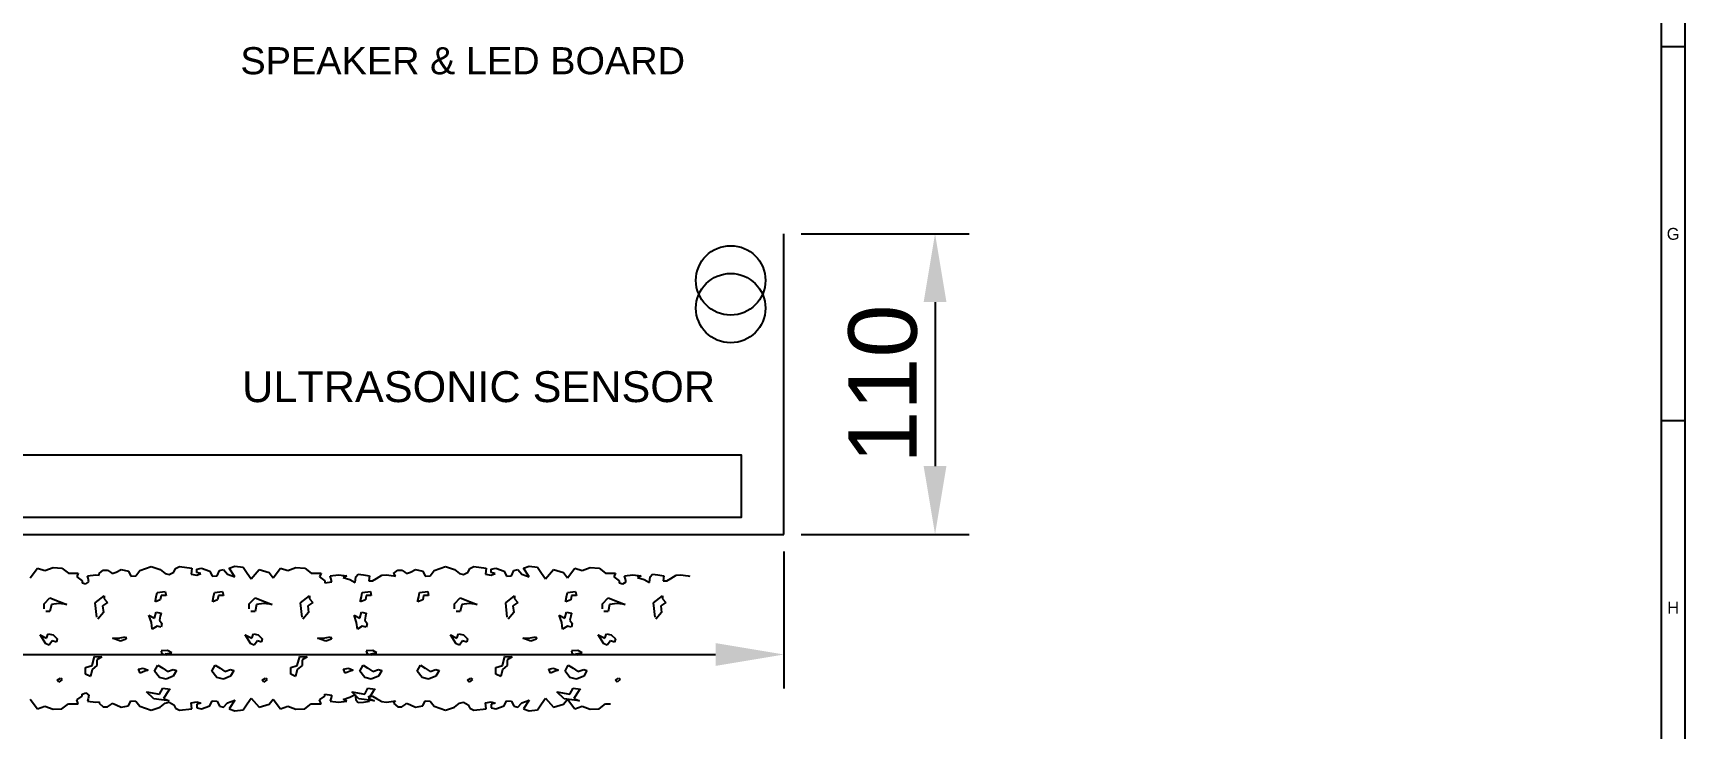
# Model space of a CAD drawing. Header units: inches. Extents: x -28 to 837, y -22 to 590.
# Drawn here: x 612.9 to 822.2, y 201.3 to 289.6 of the extents above; entities that cross this region are included whole.
import ezdxf
from ezdxf.enums import TextEntityAlignment as Align

# ---------------------------------------------------------------- set-up
doc = ezdxf.new("R2010")
doc.units = ezdxf.units.IN
doc.header["$MEASUREMENT"] = 0
doc.layers.add('dwgmodels.com', color=250, linetype='Continuous')
doc.styles.get("Standard").update_dxf_attribs({"font": 'arial.ttf'})
doc.dimstyles.new('Annotative', dxfattribs={"dimscale": 0, "dimtxt": 0.18, "dimasz": 0.18, "dimexe": 0.18, "dimexo": 0.0625, "dimgap": 0.09, "dimtad": 0, "dimtih": 1, "dimtoh": 1, "dimdec": 4, "dimzin": 0, "dimdsep": 46, "dimtxsty": 'Standard', "dimcen": 0.09, "dimadec": 0, "dimazin": 0, "dimtfac": 1, "dimtdec": 4, "dimtofl": 0, "dimtmove": 0, "dimatfit": 3, "dimfxl": 1, "dimtolj": 1, "dimtzin": 0, "dimarcsym": 0})

# ---------------------------------------------------------------- blocks, each defined once
blk = doc.blocks.new('*D33')
at = {"color": 0, "lineweight": -2, "transparency": 16777216}
for p, q in [((2236.14, 98.19), (2236.14, 47.97)), ((3049.14, 98.19), (3049.14, 47.97)), ((2261.14, 60.47), (3024.14, 60.47))]:
    blk.add_line(p, q, dxfattribs=at)
at = {"color": 0, "transparency": 16777216}
for points in [[(2261.14, 64.64), (2261.14, 56.31), (2236.14, 60.47)], [(3024.14, 64.64), (3024.14, 56.31), (3049.14, 60.47)]]:
    blk.add_solid(points, dxfattribs=at)
at = {"layer": 'Defpoints', "color": 0, "transparency": 16777216}
for p in [(2236.14, 104.44), (3049.14, 104.44), (3049.14, 60.47)]:
    blk.add_point(p, dxfattribs=at)
at = {"color": 0, "transparency": 16777216, "insert": (2642.64, 79.5), "char_height": 25, "attachment_point": 5}
blk.add_mtext('813', dxfattribs=at)
blk = doc.blocks.new('*D25')
at = {"color": 0, "lineweight": -2, "transparency": 16777216}
for p, q in [((3055.39, 214.44), (3116.86, 214.44)), ((3104.36, 189.44), (3104.36, 129.44)), ((3055.39, 104.44), (3116.86, 104.44))]:
    blk.add_line(p, q, dxfattribs=at)
at = {"color": 0, "transparency": 16777216}
for points in [[(3100.19, 189.44), (3108.53, 189.44), (3104.36, 214.44)], [(3100.19, 129.44), (3108.53, 129.44), (3104.36, 104.44)]]:
    blk.add_solid(points, dxfattribs=at)
at = {"layer": 'Defpoints', "color": 0, "transparency": 16777216}
for p in [(3049.14, 214.44), (3049.14, 104.44), (3104.36, 104.44)]:
    blk.add_point(p, dxfattribs=at)
at = {"color": 0, "transparency": 16777216, "insert": (3085.35, 159.44), "char_height": 25, "attachment_point": 5, "rotation": 90}
blk.add_mtext('110', dxfattribs=at)
blk = doc.blocks.new('bushes 030')
at = {"color": 0}
for p, q in [((3106.3, 461.3), (3124.1, 496.4)), ((3124.1, 496.4), (3141.9, 487.2)), ((3141.9, 487.2), (3161.7, 498.3)), ((3161.7, 498.3), (3183.5, 496.4)), ((3183.5, 496.4), (3199.3, 477.9)), ((3274.3, 476.1), (3284.2, 489)), ((3284.2, 489), (3294.1, 489)), ((3294.1, 489), (3302, 481.6)), ((3315.8, 481.6), (3327.7, 490.9)), ((3327.7, 490.9), (3345.5, 485.3)), ((3345.5, 485.3), (3351.5, 466.9)), ((3363.3, 468.7), (3373.2, 487.2)), ((3373.2, 487.2), (3400.9, 501.9)), ((3400.9, 501.9), (3422.7, 490.9)), ((3422.7, 490.9), (3434.6, 476.1)), ((3456.4, 481.6), (3460.3, 494.6)), ((3460.3, 494.6), (3470.2, 501.9)), ((3470.2, 501.9), (3499.9, 496.4)), ((3499.9, 496.4), (3497.9, 474.3)), ((3511.8, 492.7), (3523.6, 496.4)), ((3511.8, 479.8), (3511.8, 492.7)), ((3523.6, 496.4), (3543.5, 485.3)), ((3543.5, 485.3), (3549.4, 466.9)), ((3561.3, 468.7), (3567.2, 487.2)), ((3567.2, 487.2), (3577.1, 490.9)), ((3577.1, 490.9), (3587, 474.3)), ((3591, 496.4), (3604.8, 503.8)), ((3604.8, 465), (3591, 496.4)), ((3604.8, 503.8), (3624.6, 500.1)), ((3624.6, 500.1), (3634.5, 477.9)), ((3644.4, 457.6), (3664.2, 490.9)), ((3664.2, 490.9), (3688, 479.8)), ((3697.9, 461.3), (3715.7, 496.4)), ((3715.7, 496.4), (3733.5, 487.2)), ((3733.5, 487.2), (3753.3, 498.3)), ((3753.3, 498.3), (3775, 496.4)), ((3775, 496.4), (3790.8, 477.9)), ((3991.6, 476.1), (4001.5, 489)), ((4001.5, 489), (4011.4, 489)), ((4011.4, 489), (4019.3, 481.6)), ((4033.1, 481.6), (4045, 490.9)), ((4045, 490.9), (4062.8, 485.3)), ((4062.8, 485.3), (4068.8, 466.9)), ((4080.6, 468.7), (4090.5, 487.2)), ((4090.5, 487.2), (4118.3, 501.9)), ((4118.3, 501.9), (4140, 490.9)), ((4140, 490.9), (4151.9, 476.1)), ((4173.7, 481.6), (4177.6, 494.6)), ((4177.6, 494.6), (4187.5, 501.9)), ((4187.5, 501.9), (4217.2, 496.4)), ((4217.2, 496.4), (4215.2, 474.3)), ((4229.1, 492.7), (4241, 496.4)), ((4229.1, 479.8), (4229.1, 492.7)), ((4241, 496.4), (4260.8, 485.3)), ((4260.8, 485.3), (4266.7, 466.9)), ((4278.6, 468.7), (4284.5, 487.2)), ((4284.5, 487.2), (4294.4, 490.9)), ((4294.4, 490.9), (4304.3, 474.3)), ((4308.3, 496.4), (4322.1, 503.8)), ((4322.1, 465), (4308.3, 496.4)), ((4322.1, 503.8), (4341.9, 500.1)), ((4341.9, 500.1), (4351.8, 477.9)), ((4361.7, 457.6), (4381.5, 490.9)), ((4381.5, 490.9), (4405.3, 479.8)), ((4415.2, 461.3), (4433, 496.4)), ((4433, 496.4), (4450.8, 487.2)), ((4450.8, 487.2), (4470.6, 498.3)), ((4470.6, 498.3), (4492.3, 496.4)), ((4492.3, 496.4), (4508.2, 477.9)), ((3199.3, 477.9), (3223.3, 477.9)), ((3223.3, 477.9), (3219.6, 464.1)), ((3219.6, 464.1), (3232.5, 450.2)), ((3232.5, 450.2), (3232.5, 442.3)), ((3241.7, 438.4), (3249.1, 446.3)), ((3245.4, 468.1), (3265.8, 472)), ((3247.3, 460.1), (3245.4, 468.1)), ((3249.1, 446.3), (3247.3, 460.1)), ((3265.8, 472), (3274.3, 470.4)), ((3274.3, 470.4), (3274.3, 476.1)), ((3302, 481.6), (3306, 476.1)), ((3306, 476.1), (3315.8, 481.6)), ((3351.5, 466.9), (3363.3, 468.7)), ((3434.6, 476.1), (3444.5, 472.4)), ((3444.5, 472.4), (3456.4, 481.6)), ((3497.9, 474.3), (3511.8, 470.6)), ((3521.7, 476.1), (3511.8, 479.8)), ((3511.8, 470.6), (3521.7, 476.1)), ((3549.4, 466.9), (3561.3, 468.7)), ((3587, 474.3), (3604.8, 465)), ((3634.5, 477.9), (3644.4, 457.6)), ((3688, 479.8), (3697.9, 461.3)), ((3790.8, 477.9), (3814.8, 477.9)), ((3814.8, 477.9), (3811.2, 464.1)), ((3811.2, 464.1), (3824.1, 450.2)), ((3824.1, 450.2), (3824.1, 442.3)), ((3824.1, 442.3), (3840.7, 446.3)), ((3837, 468.1), (3857.4, 472)), ((3838.9, 460.1), (3837, 468.1)), ((3840.7, 446.3), (3838.9, 460.1)), ((3857.4, 472), (3877.7, 468.1)), ((3877.7, 468.1), (3868.4, 462.1)), ((3868.4, 462.1), (3885, 454.2)), ((3885, 454.2), (3898, 444.3)), ((3898, 444.3), (3899.8, 464.1)), ((3899.8, 464.1), (3905.4, 474)), ((3905.4, 474), (3918.3, 472)), ((3918.3, 472), (3933.1, 468.1)), ((3933.1, 468.1), (3931.2, 450.2)), ((3931.2, 450.2), (3940.5, 450.2)), ((3940.5, 450.2), (3949.7, 458.2)), ((3949.7, 458.2), (3962.6, 470)), ((3962.6, 470), (3973.7, 472)), ((3973.7, 472), (3992.2, 468.1)), ((3996.3, 466.6), (3991.6, 476.1)), ((3992.2, 468.1), (3996.3, 466.6)), ((4019.3, 481.6), (4023.3, 476.1)), ((4023.3, 476.1), (4033.1, 481.6)), ((4068.8, 466.9), (4080.6, 468.7)), ((4151.9, 476.1), (4161.8, 472.4)), ((4161.8, 472.4), (4173.7, 481.6)), ((4215.2, 474.3), (4229.1, 470.6)), ((4239, 476.1), (4229.1, 479.8)), ((4229.1, 470.6), (4239, 476.1)), ((4266.7, 466.9), (4278.6, 468.7)), ((4304.3, 474.3), (4322.1, 465)), ((4351.8, 477.9), (4361.7, 457.6)), ((4405.3, 479.8), (4415.2, 461.3)), ((4508.2, 477.9), (4532.1, 477.9)), ((4532.1, 477.9), (4528.5, 464.1)), ((4528.5, 464.1), (4541.4, 450.2)), ((4541.4, 450.2), (4541.4, 442.3)), ((4550.6, 438.4), (4558, 446.3)), ((4554.3, 468.1), (4574.7, 472)), ((4556.2, 460.1), (4554.3, 468.1)), ((4558, 446.3), (4556.2, 460.1)), ((4574.7, 472), (4595, 468.1)), ((4595, 468.1), (4585.7, 462.1)), ((4585.7, 462.1), (4602.4, 454.2)), ((4602.4, 454.2), (4615.3, 444.3)), ((4615.3, 444.3), (4617.2, 464.1)), ((4617.2, 464.1), (4622.7, 474)), ((4622.7, 474), (4635.6, 472)), ((4635.6, 472), (4650.4, 468.1)), ((4650.4, 468.1), (4648.5, 450.2)), ((4648.5, 450.2), (4657.8, 450.2)), ((4657.8, 450.2), (4667, 458.2)), ((4667, 458.2), (4679.9, 470)), ((4679.9, 470), (4691.1, 472)), ((4691.1, 472), (4709.5, 468.1)), ((4709.5, 468.1), (4713.6, 466.6)), ((3232.5, 442.3), (3241.7, 438.4)), ((3413.2, 391.1), (3415.2, 407.7)), ((3415.2, 407.7), (3435, 411.4)), ((3435, 411.4), (3437, 396.7)), ((3552.9, 391.1), (3554.9, 407.7)), ((3554.9, 407.7), (3574.7, 411.4)), ((3574.7, 411.4), (3576.7, 396.7)), ((3913.2, 391.1), (3915.2, 407.7)), ((3915.2, 407.7), (3935, 411.4)), ((3935, 411.4), (3937, 396.7)), ((4052.9, 391.1), (4054.9, 407.7)), ((4054.9, 407.7), (4074.7, 411.4)), ((4074.7, 411.4), (4076.7, 396.7)), ((4413.2, 391.1), (4415.2, 407.7)), ((4415.2, 407.7), (4435, 411.4)), ((4435, 411.4), (4437, 396.7)), ((4541.4, 442.3), (4550.6, 438.4)), ((3140, 365.3), (3153.9, 387.4)), ((3140, 346.8), (3140, 365.3)), ((3153.9, 387.4), (3195.4, 363.4)), ((3157.8, 363.4), (3153.9, 337.6)), ((3175.7, 367.1), (3157.8, 363.4)), ((3195.4, 363.4), (3175.7, 367.1)), ((3264.7, 368.9), (3286.5, 394.8)), ((3268.7, 317.2), (3264.7, 368.9)), ((3294.4, 370.8), (3282.5, 357.9)), ((3286.5, 394.8), (3286.5, 383.7)), ((3286.5, 383.7), (3294.4, 370.8)), ((3411.3, 378.2), (3413.2, 391.1)), ((3423.1, 380.1), (3411.3, 372.6)), ((3411.3, 372.6), (3411.3, 378.2)), ((3425.1, 396.7), (3423.1, 380.1)), ((3437, 396.7), (3425.1, 396.7)), ((3551, 378.2), (3552.9, 391.1)), ((3562.8, 380.1), (3551, 372.6)), ((3551, 372.6), (3551, 378.2)), ((3564.8, 396.7), (3562.8, 380.1)), ((3576.7, 396.7), (3564.8, 396.7)), ((3640, 365.3), (3653.9, 387.4)), ((3640, 346.8), (3640, 365.3)), ((3653.9, 387.4), (3695.4, 363.4)), ((3657.8, 363.4), (3653.9, 337.6)), ((3675.7, 367.1), (3657.8, 363.4)), ((3695.4, 363.4), (3675.7, 367.1)), ((3764.7, 368.9), (3786.5, 394.8)), ((3768.7, 317.2), (3764.7, 368.9)), ((3794.4, 370.8), (3782.5, 357.9)), ((3786.5, 394.8), (3786.5, 383.7)), ((3786.5, 383.7), (3794.4, 370.8)), ((3911.3, 378.2), (3913.2, 391.1)), ((3923.1, 380.1), (3911.3, 372.6)), ((3911.3, 372.6), (3911.3, 378.2)), ((3925.1, 396.7), (3923.1, 380.1)), ((3937, 396.7), (3925.1, 396.7)), ((4051, 378.2), (4052.9, 391.1)), ((4062.8, 380.1), (4051, 372.6)), ((4051, 372.6), (4051, 378.2)), ((4064.8, 396.7), (4062.8, 380.1)), ((4076.7, 396.7), (4064.8, 396.7)), ((4140, 365.3), (4153.9, 387.4)), ((4140, 346.8), (4140, 365.3)), ((4153.9, 387.4), (4195.4, 363.4)), ((4157.8, 363.4), (4153.9, 337.6)), ((4175.7, 367.1), (4157.8, 363.4)), ((4195.4, 363.4), (4175.7, 367.1)), ((4264.7, 368.9), (4286.5, 394.8)), ((4268.7, 317.2), (4264.7, 368.9)), ((4294.4, 370.8), (4282.5, 357.9)), ((4286.5, 394.8), (4286.5, 383.7)), ((4286.5, 383.7), (4294.4, 370.8)), ((4411.3, 378.2), (4413.2, 391.1)), ((4423.1, 380.1), (4411.3, 372.6)), ((4411.3, 372.6), (4411.3, 378.2)), ((4425.1, 396.7), (4423.1, 380.1)), ((4437, 396.7), (4425.1, 396.7)), ((4500.3, 365.3), (4514.2, 387.4)), ((4500.3, 346.8), (4500.3, 365.3)), ((4514.2, 387.4), (4555.7, 363.4)), ((4518.1, 363.4), (4514.2, 337.6)), ((4536, 367.1), (4518.1, 363.4)), ((4555.7, 363.4), (4536, 367.1)), ((4625, 368.9), (4646.8, 394.8)), ((4628.9, 317.2), (4625, 368.9)), ((4654.7, 370.8), (4642.8, 357.9)), ((4646.8, 394.8), (4646.8, 383.7)), ((4646.8, 383.7), (4654.7, 370.8)), ((3153.9, 337.6), (3144, 337.6)), ((3284.5, 333.8), (3270.7, 309.8)), ((3282.5, 357.9), (3284.5, 333.8)), ((3395.4, 324.6), (3409.2, 313.5)), ((3401.3, 296.9), (3395.4, 324.6)), ((3409.2, 313.5), (3413.2, 335.7)), ((3413.2, 335.7), (3425, 332)), ((3425, 332), (3423.1, 320.9)), ((3653.9, 337.6), (3644, 337.6)), ((3784.5, 333.8), (3770.7, 309.8)), ((3782.5, 357.9), (3784.5, 333.8)), ((3895.4, 324.6), (3909.2, 313.5)), ((3901.3, 296.9), (3895.4, 324.6)), ((3909.2, 313.5), (3913.2, 335.7)), ((3913.2, 335.7), (3925, 332)), ((3925, 332), (3923.1, 320.9)), ((4153.9, 337.6), (4144, 337.6)), ((4284.5, 333.8), (4270.7, 309.8)), ((4282.5, 357.9), (4284.5, 333.8)), ((4395.4, 324.6), (4409.2, 313.5)), ((4401.3, 296.9), (4395.4, 324.6)), ((4409.2, 313.5), (4413.2, 335.7)), ((4413.2, 335.7), (4425, 332)), ((4425, 332), (4423.1, 320.9)), ((4514.2, 337.6), (4504.3, 337.6)), ((4644.8, 333.8), (4630.9, 309.8)), ((4642.8, 357.9), (4644.8, 333.8)), ((3403.3, 272.9), (3401.3, 296.9)), ((3415.2, 284), (3403.3, 272.9)), ((3425, 280.3), (3415.2, 284)), ((3423.1, 320.9), (3421.1, 306.2)), ((3421.1, 306.2), (3427, 293.2)), ((3427, 293.2), (3425, 280.3)), ((3903.3, 272.9), (3901.3, 296.9)), ((3915.2, 284), (3903.3, 272.9)), ((3925, 280.3), (3915.2, 284)), ((3923.1, 320.9), (3921.1, 306.2)), ((3921.1, 306.2), (3927, 293.2)), ((3927, 293.2), (3925, 280.3)), ((4403.3, 272.9), (4401.3, 296.9)), ((4415.2, 284), (4403.3, 272.9)), ((4425, 280.3), (4415.2, 284)), ((4423.1, 320.9), (4421.1, 306.2)), ((4421.1, 306.2), (4427, 293.2)), ((4427, 293.2), (4425, 280.3)), ((3144, 219.3), (3130.1, 252.6)), ((3130.1, 252.6), (3146, 239.6)), ((3146, 239.6), (3149.9, 256.3)), ((3149.9, 256.3), (3161.8, 252.6)), ((3161.8, 252.6), (3171.7, 237.8)), ((3320.1, 239.6), (3337.9, 245.2)), ((3337.9, 245.2), (3339.9, 235.9)), ((3644, 219.3), (3630.1, 252.6)), ((3630.1, 252.6), (3646, 239.6)), ((3646, 239.6), (3649.9, 256.3)), ((3649.9, 256.3), (3661.8, 252.6)), ((3661.8, 252.6), (3671.7, 237.8)), ((3820.1, 239.6), (3837.9, 245.2)), ((3837.9, 245.2), (3839.9, 235.9)), ((4144, 219.3), (4130.1, 252.6)), ((4130.1, 252.6), (4146, 239.6)), ((4146, 239.6), (4149.9, 256.3)), ((4149.9, 256.3), (4161.8, 252.6)), ((4161.8, 252.6), (4171.7, 237.8)), ((4320.1, 239.6), (4337.9, 245.2)), ((4337.9, 245.2), (4339.9, 235.9)), ((4504.3, 219.3), (4490.4, 252.6)), ((4490.4, 252.6), (4506.3, 239.6)), ((4506.3, 239.6), (4510.2, 256.3)), ((4510.2, 256.3), (4522.1, 252.6)), ((4522.1, 252.6), (4532, 237.8)), ((3151.9, 213.8), (3144, 219.3)), ((3159.8, 230.4), (3151.9, 213.8)), ((3169.7, 224.9), (3159.8, 230.4)), ((3171.7, 237.8), (3169.7, 224.9)), ((3306.3, 239.6), (3320.1, 239.6)), ((3326.1, 228.6), (3306.3, 239.6)), ((3339.9, 235.9), (3326.1, 228.6)), ((3651.9, 213.8), (3644, 219.3)), ((3659.8, 230.4), (3651.9, 213.8)), ((3669.7, 224.9), (3659.8, 230.4)), ((3671.7, 237.8), (3669.7, 224.9)), ((3806.3, 239.6), (3820.1, 239.6)), ((3826.1, 228.6), (3806.3, 239.6)), ((3839.9, 235.9), (3826.1, 228.6)), ((4151.9, 213.8), (4144, 219.3)), ((4159.8, 230.4), (4151.9, 213.8)), ((4169.7, 224.9), (4159.8, 230.4)), ((4171.7, 237.8), (4169.7, 224.9)), ((4306.3, 239.6), (4320.1, 239.6)), ((4326.1, 228.6), (4306.3, 239.6)), ((4339.9, 235.9), (4326.1, 228.6)), ((4512.2, 213.8), (4504.3, 219.3)), ((4520.1, 230.4), (4512.2, 213.8)), ((4530, 224.9), (4520.1, 230.4)), ((4532, 237.8), (4530, 224.9)), ((3256.8, 139.9), (3262.8, 173.2)), ((3262.8, 173.2), (3280.6, 171.3)), ((3280.6, 171.3), (3268.7, 160.2)), ((3440.9, 195.3), (3425, 193.5)), ((3425, 193.5), (3427, 182.4)), ((3427, 182.4), (3438.9, 178.7)), ((3434.9, 182.4), (3450.8, 186.1)), ((3438.9, 178.7), (3434.9, 182.4)), ((3450.8, 186.1), (3440.9, 195.3)), ((3756.8, 139.9), (3762.8, 173.2)), ((3762.8, 173.2), (3780.6, 171.3)), ((3780.6, 171.3), (3768.7, 160.2)), ((3940.9, 195.3), (3925, 193.5)), ((3925, 193.5), (3927, 182.4)), ((3927, 182.4), (3938.9, 178.7)), ((3934.9, 182.4), (3950.8, 186.1)), ((3938.9, 178.7), (3934.9, 182.4)), ((3950.8, 186.1), (3940.9, 195.3)), ((4256.8, 139.9), (4262.8, 173.2)), ((4262.8, 173.2), (4280.6, 171.3)), ((4280.6, 171.3), (4268.7, 160.2)), ((4440.9, 195.3), (4425, 193.5)), ((4425, 193.5), (4427, 182.4)), ((4427, 182.4), (4438.9, 178.7)), ((4434.9, 182.4), (4450.8, 186.1)), ((4438.9, 178.7), (4434.9, 182.4)), ((4450.8, 186.1), (4440.9, 195.3)), ((3241, 132.5), (3256.8, 139.9)), ((3241, 108.5), (3241, 132.5)), ((3256.8, 125.1), (3252.9, 99.3)), ((3268.7, 139.9), (3256.8, 125.1)), ((3268.7, 160.2), (3268.7, 139.9)), ((3369.6, 126.9), (3381.5, 130.7)), ((3373.6, 112.2), (3369.6, 126.9)), ((3381.5, 130.7), (3393.4, 123.3)), ((3393.4, 123.3), (3385.5, 119.6)), ((3409.3, 119.6), (3417.2, 141.7)), ((3417.2, 141.7), (3429.1, 130.7)), ((3429.1, 130.7), (3440.9, 117.7)), ((3440.9, 117.7), (3454.8, 125.1)), ((3454.8, 125.1), (3462.7, 121.4)), ((3462.7, 121.4), (3454.8, 101.1)), ((3549, 119.6), (3556.9, 141.7)), ((3556.9, 141.7), (3568.8, 130.7)), ((3568.8, 130.7), (3580.6, 117.7)), ((3580.6, 117.7), (3594.5, 125.1)), ((3594.5, 125.1), (3602.4, 121.4)), ((3602.4, 121.4), (3594.5, 101.1)), ((3741, 132.5), (3756.8, 139.9)), ((3741, 108.5), (3741, 132.5)), ((3756.8, 125.1), (3752.9, 99.3)), ((3768.7, 139.9), (3756.8, 125.1)), ((3768.7, 160.2), (3768.7, 139.9)), ((3869.6, 126.9), (3881.5, 130.7)), ((3873.6, 112.2), (3869.6, 126.9)), ((3881.5, 130.7), (3893.4, 123.3)), ((3893.4, 123.3), (3885.5, 119.6)), ((3909.3, 119.6), (3917.2, 141.7)), ((3917.2, 141.7), (3929.1, 130.7)), ((3929.1, 130.7), (3940.9, 117.7)), ((3940.9, 117.7), (3954.8, 125.1)), ((3954.8, 125.1), (3962.7, 121.4)), ((3962.7, 121.4), (3954.8, 101.1)), ((4049, 119.6), (4056.9, 141.7)), ((4056.9, 141.7), (4068.8, 130.7)), ((4068.8, 130.7), (4080.6, 117.7)), ((4080.6, 117.7), (4094.5, 125.1)), ((4094.5, 125.1), (4102.4, 121.4)), ((4102.4, 121.4), (4094.5, 101.1)), ((4241, 132.5), (4256.8, 139.9)), ((4241, 108.5), (4241, 132.5)), ((4256.8, 125.1), (4252.9, 99.3)), ((4268.7, 139.9), (4256.8, 125.1)), ((4268.7, 160.2), (4268.7, 139.9)), ((4369.6, 126.9), (4381.5, 130.7)), ((4373.6, 112.2), (4369.6, 126.9)), ((4381.5, 130.7), (4393.4, 123.3)), ((4393.4, 123.3), (4385.5, 119.6)), ((4409.3, 119.6), (4417.2, 141.7)), ((4417.2, 141.7), (4429.1, 130.7)), ((4429.1, 130.7), (4440.9, 117.7)), ((4440.9, 117.7), (4454.8, 125.1)), ((4454.8, 125.1), (4462.7, 121.4)), ((4462.7, 121.4), (4454.8, 101.1)), ((3171.7, 86.3), (3179.6, 93.7)), ((3175.7, 78.9), (3171.7, 86.3)), ((3183.6, 88.2), (3175.7, 78.9)), ((3179.6, 93.7), (3183.6, 88.2)), ((3252.9, 99.3), (3241, 108.5)), ((3385.5, 119.6), (3373.6, 112.2)), ((3421.1, 95.6), (3409.3, 119.6)), ((3437, 90), (3421.1, 95.6)), ((3454.8, 101.1), (3437, 90)), ((3560.8, 95.6), (3549, 119.6)), ((3576.7, 90), (3560.8, 95.6)), ((3594.5, 101.1), (3576.7, 90)), ((3671.7, 86.3), (3679.6, 93.7)), ((3675.7, 78.9), (3671.7, 86.3)), ((3683.6, 88.2), (3675.7, 78.9)), ((3679.6, 93.7), (3683.6, 88.2)), ((3752.9, 99.3), (3741, 108.5)), ((3885.5, 119.6), (3873.6, 112.2)), ((3921.1, 95.6), (3909.3, 119.6)), ((3937, 90), (3921.1, 95.6)), ((3954.8, 101.1), (3937, 90)), ((4060.8, 95.6), (4049, 119.6)), ((4076.7, 90), (4060.8, 95.6)), ((4094.5, 101.1), (4076.7, 90)), ((4171.7, 86.3), (4179.6, 93.7)), ((4175.7, 78.9), (4171.7, 86.3)), ((4183.6, 88.2), (4175.7, 78.9)), ((4179.6, 93.7), (4183.6, 88.2)), ((4252.9, 99.3), (4241, 108.5)), ((4385.5, 119.6), (4373.6, 112.2)), ((4421.1, 95.6), (4409.3, 119.6)), ((4437, 90), (4421.1, 95.6)), ((4454.8, 101.1), (4437, 90)), ((4532, 86.3), (4539.9, 93.7)), ((4536, 78.9), (4532, 86.3)), ((4543.9, 88.2), (4536, 78.9)), ((4539.9, 93.7), (4543.9, 88.2)), ((3389.4, 43.8), (3421.1, 34.6)), ((3407.2, 18), (3389.4, 43.8)), ((3421.1, 34.6), (3429, 56.8)), ((3429, 56.8), (3446.8, 53.1)), ((3442.9, 47.5), (3431, 19.8)), ((3446.8, 53.1), (3442.9, 47.5)), ((3889.4, 43.8), (3921.1, 34.6)), ((3907.2, 18), (3889.4, 43.8)), ((3921.1, 34.6), (3929, 56.8)), ((3929, 56.8), (3946.8, 53.1)), ((3942.9, 47.5), (3931, 19.8)), ((3946.8, 53.1), (3942.9, 47.5)), ((4389.4, 43.8), (4421.1, 34.6)), ((4407.2, 18), (4389.4, 43.8)), ((4421.1, 34.6), (4429, 56.8)), ((4429, 56.8), (4446.8, 53.1)), ((4442.9, 47.5), (4431, 19.8)), ((4446.8, 53.1), (4442.9, 47.5)), ((3106.3, 16.6), (3124.1, -18.5)), ((3199.3, 0), (3223.3, 0)), ((3219.6, 13.9), (3232.5, 27.7)), ((3223.3, 0), (3219.6, 13.9)), ((3232.5, 35.6), (3241.7, 39.6)), ((3232.5, 27.7), (3232.5, 35.6)), ((3241.7, 39.6), (3249.1, 31.7)), ((3247.3, 17.8), (3245.4, 9.9)), ((3245.4, 9.9), (3265.8, 5.9)), ((3249.1, 31.7), (3247.3, 17.8)), ((3265.8, 5.9), (3274.3, 7.6)), ((3274.3, 7.6), (3274.3, 1.9)), ((3274.3, 1.9), (3284.2, -11.1)), ((3302, -3.7), (3306, 1.9)), ((3306, 1.9), (3315.8, -3.7)), ((3345.5, -7.4), (3351.5, 11.1)), ((3351.5, 11.1), (3363.3, 9.2)), ((3363.3, 9.2), (3373.2, -9.2)), ((3444.8, 10.6), (3407.2, 18)), ((3422.7, -12.9), (3434.6, 1.9)), ((3431, 19.8), (3444.8, 10.6)), ((3434.6, 1.9), (3444.5, 5.6)), ((3444.5, 5.6), (3456.4, -3.7)), ((3497.9, 3.7), (3511.8, 7.4)), ((3499.9, -18.5), (3497.9, 3.7)), ((3511.8, 7.4), (3521.7, 1.9)), ((3521.7, 1.9), (3511.8, -1.9)), ((3543.5, -7.4), (3549.4, 11.1)), ((3549.4, 11.1), (3561.3, 9.2)), ((3561.3, 9.2), (3567.2, -9.2)), ((3577.1, -12.9), (3587, 3.7)), ((3587, 3.7), (3604.8, 12.9)), ((3604.8, 12.9), (3591, -18.5)), ((3634.5, 0), (3644.4, 20.3)), ((3644.4, 20.3), (3664.2, -12.9)), ((3688, -1.9), (3697.9, 16.6)), ((3697.9, 16.6), (3715.7, -18.5)), ((3790.8, 0), (3814.8, 0)), ((3811.2, 13.9), (3824.1, 27.7)), ((3814.8, 0), (3811.2, 13.9)), ((3824.1, 35.6), (3840.7, 31.7)), ((3824.1, 27.7), (3824.1, 35.6)), ((3838.9, 17.8), (3837, 9.9)), ((3837, 9.9), (3857.4, 5.9)), ((3840.7, 31.7), (3838.9, 17.8)), ((3857.4, 5.9), (3877.7, 9.9)), ((3868.4, 15.8), (3885, 23.7)), ((3877.7, 9.9), (3868.4, 15.8)), ((3885, 23.7), (3898, 33.6)), ((3898, 33.6), (3899.8, 13.9)), ((3899.8, 13.9), (3905.4, 4)), ((3905.4, 4), (3918.3, 5.9)), ((3944.8, 10.6), (3907.2, 18)), ((3918.3, 5.9), (3933.1, 9.9)), ((3931, 19.8), (3944.8, 10.6)), ((3931.2, 27.7), (3940.5, 27.7)), ((3933.1, 9.9), (3931.2, 27.7)), ((3940.5, 27.7), (3949.7, 19.8)), ((3949.7, 19.8), (3962.6, 7.9)), ((3962.6, 7.9), (3973.7, 5.9)), ((3973.7, 5.9), (3992.2, 9.9)), ((3996.3, 11.3), (3991.6, 1.9)), ((3991.6, 1.9), (4001.5, -11.1)), ((3992.2, 9.9), (3996.3, 11.3)), ((4019.3, -3.7), (4023.3, 1.9)), ((4023.3, 1.9), (4033.1, -3.7)), ((4062.8, -7.4), (4068.8, 11.1)), ((4068.8, 11.1), (4080.6, 9.2)), ((4080.6, 9.2), (4090.5, -9.2)), ((4140, -12.9), (4151.9, 1.9)), ((4151.9, 1.9), (4161.8, 5.6)), ((4161.8, 5.6), (4173.7, -3.7)), ((4215.2, 3.7), (4229.1, 7.4)), ((4217.2, -18.5), (4215.2, 3.7)), ((4229.1, 7.4), (4239, 1.9)), ((4239, 1.9), (4229.1, -1.9)), ((4260.8, -7.4), (4266.7, 11.1)), ((4266.7, 11.1), (4278.6, 9.2)), ((4278.6, 9.2), (4284.5, -9.2)), ((4294.4, -12.9), (4304.3, 3.7)), ((4304.3, 3.7), (4322.1, 12.9)), ((4322.1, 12.9), (4308.3, -18.5)), ((4351.8, 0), (4361.7, 20.3)), ((4361.7, 20.3), (4381.5, -12.9)), ((4405.3, -1.9), (4415.2, 16.6)), ((4444.8, 10.6), (4407.2, 18)), ((4415.2, 16.6), (4433, -18.5)), ((4431, 19.8), (4444.8, 10.6)), ((4508.2, 0), (4520.3, 0)), ((3124.1, -18.5), (3141.9, -9.2)), ((3141.9, -9.2), (3161.7, -20.3)), ((3161.7, -20.3), (3183.5, -18.5)), ((3183.5, -18.5), (3199.3, 0)), ((3284.2, -11.1), (3294.1, -11.1)), ((3294.1, -11.1), (3302, -3.7)), ((3315.8, -3.7), (3327.7, -12.9)), ((3327.7, -12.9), (3345.5, -7.4)), ((3373.2, -9.2), (3400.9, -24)), ((3400.9, -24), (3422.7, -12.9)), ((3456.4, -3.7), (3460.3, -16.6)), ((3460.3, -16.6), (3470.2, -24)), ((3470.2, -24), (3499.9, -18.5)), ((3511.8, -1.9), (3511.8, -14.8)), ((3511.8, -14.8), (3523.6, -18.5)), ((3523.6, -18.5), (3543.5, -7.4)), ((3567.2, -9.2), (3577.1, -12.9)), ((3591, -18.5), (3604.8, -25.9)), ((3604.8, -25.9), (3624.6, -22.2)), ((3624.6, -22.2), (3634.5, 0)), ((3664.2, -12.9), (3688, -1.9)), ((3715.7, -18.5), (3733.5, -9.2)), ((3733.5, -9.2), (3753.3, -20.3)), ((3753.3, -20.3), (3775, -18.5)), ((3775, -18.5), (3790.8, 0)), ((4001.5, -11.1), (4011.4, -11.1)), ((4011.4, -11.1), (4019.3, -3.7)), ((4033.1, -3.7), (4045, -12.9)), ((4045, -12.9), (4062.8, -7.4)), ((4090.5, -9.2), (4118.3, -24)), ((4118.3, -24), (4140, -12.9)), ((4173.7, -3.7), (4177.6, -16.6)), ((4177.6, -16.6), (4187.5, -24)), ((4187.5, -24), (4217.2, -18.5)), ((4229.1, -1.9), (4229.1, -14.8)), ((4229.1, -14.8), (4241, -18.5)), ((4241, -18.5), (4260.8, -7.4)), ((4284.5, -9.2), (4294.4, -12.9)), ((4308.3, -18.5), (4322.1, -25.9)), ((4322.1, -25.9), (4341.9, -22.2)), ((4341.9, -22.2), (4351.8, 0)), ((4381.5, -12.9), (4405.3, -1.9)), ((4433, -18.5), (4450.8, -9.2)), ((4450.8, -9.2), (4470.6, -20.3)), ((4470.6, -20.3), (4492.3, -18.5)), ((4492.3, -18.5), (4508.2, 0))]:
    blk.add_line(p, q, dxfattribs=at)
blk = doc.blocks.new('Garden')
for p, q in [((2812.82004, -246.3337), (2812.82004, -136.3337)), ((2812.82004, -136.3337), (2812.82004, -136.3337)), ((1999.82004, -246.3337), (2812.82004, -246.3337))]:
    blk.add_line(p, q)
at = {"layer": 'dwgmodels.com', "color": 4, "xscale": 0.15, "yscale": 0.1}
blk.add_blockref('bushes 030', (2071.38528, -308.32325), dxfattribs=at)
dim = blk.add_linear_dim(base=(2868.04357, -246.3337), p1=(2812.82004, -136.3337), p2=(2812.82004, -246.3337), angle=90, dimstyle='Annotative')
dim.commit()
dim.dimension.update_dxf_attribs({"geometry": '*D25', "text_midpoint": (2849.02925, -191.3337), "insert": (-236.31763, -350.77107)})
dim = blk.add_linear_dim(base=(2812.82004, -290.2977), p1=(1999.82004, -246.3337), p2=(2812.82004, -246.3337), dimstyle='Annotative')
dim.commit()
dim.dimension.update_dxf_attribs({"geometry": '*D33', "text_midpoint": (2406.32004, -271.27485), "insert": (-236.31763, -350.77107)})

msp = doc.modelspace()

# ---------------------------------------------------------------- linework, layer by layer
for p, q in [((822.2, 287.8), (819.2, 287.8)), ((822.2, 240.4), (819.2, 240.4))]:
    msp.add_line(p, q)
for points in [[(0, 575.2), (822.2, 575.2), (822.2, 0), (0, 0)], [(3, 572.2), (819.2, 572.2), (819.2, 3), (3, 3)]]:
    msp.add_lwpolyline(points, close=True)
at = {"color": 5}
msp.add_lwpolyline([(457.91, 236.07), (702.62, 236.07), (702.62, 228.14), (457.91, 228.14)], close=True, dxfattribs=at)
for centre in [(701.31, 258.2), (701.31, 254.68)]:
    msp.add_circle(centre, 4.4, dxfattribs=at)

# ---------------------------------------------------------------- block references
at = {"xscale": 0.3465639121819872, "yscale": 0.3465639121819872, "zscale": 0.6931278243639744}
msp.add_blockref('Garden', (-266.76, 311.36), dxfattribs=at)

# ---------------------------------------------------------------- texts
at = {"color": 5}
msp.add_text('SPEAKER & LED BOARD', height=3.4391, dxfattribs=at).set_placement((639.2, 284.34))
for s, p in [('G', (820.7, 263.35)), ('H', (820.7, 215.95))]:
    msp.add_text(s, height=1.5).set_placement(p, align=Align.CENTER)
at = {"color": 5, "insert": (639.42, 246.68), "char_height": 3.9188, "attachment_point": 1}
msp.add_mtext_dynamic_manual_height_columns('ULTRASONIC SENSOR', width=75.7034, gutter_width=19.59, heights=[20.32], dxfattribs=at)

doc.saveas('drawing.dxf')
